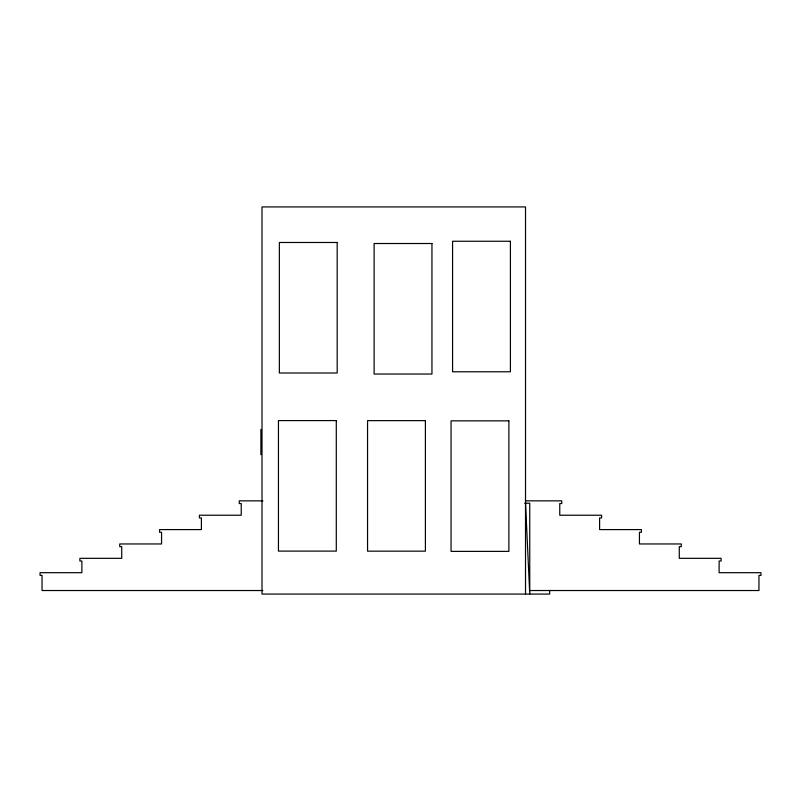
<?xml version="1.0" encoding="UTF-8"?>
<svg xmlns="http://www.w3.org/2000/svg" width="801" height="801" viewBox="0 0 801 801"><rect width="100%" height="100%" fill="white"/><g stroke="black" fill="none" stroke-linecap="round" stroke-linejoin="round"><path stroke-width="1.2" d="M262.908 500.845L239.249 500.845L239.249 503.549L241.241 503.549L241.241 515.223L199.409 515.223L199.409 517.917L201.401 517.917L201.401 529.591L159.569 529.591L159.569 532.285L161.562 532.285L161.562 543.959L119.729 543.959L119.729 546.652L121.722 546.652L121.722 558.327L79.89 558.327L79.89 561.02L81.882 561.02L81.882 572.695L40.05 572.695L40.05 575.388L42.042 575.388L42.042 590.527L262.868 590.527M525.646 500.845L561.751 500.845L561.751 503.549L559.759 503.549L559.759 515.223L601.591 515.223L601.591 517.917L599.599 517.917L599.599 529.591L641.431 529.591L641.431 532.285L639.438 532.285L639.438 543.959L681.271 543.959L681.271 546.652L679.278 546.652L679.278 558.327L721.11 558.327L721.11 561.02L719.118 561.02L719.118 572.695L760.95 572.695L760.95 575.388L758.958 575.388L758.958 590.527L529.391 590.527M524.745 503.188L529.751 503.188L529.751 594.072L525.516 503.188M549.646 590.367L549.646 594.072L262.007 594.072L262.007 206.928L525.516 206.928L525.516 594.072M260.896 429.406L260.896 454.678M510.407 241.261L452.575 241.261L452.575 371.784L510.407 371.784L510.407 241.261M337.191 242.483L279.359 242.483L279.359 373.006L337.191 373.006L337.191 242.483M431.949 243.514L374.107 243.514L374.107 374.037L431.949 374.037L431.949 243.514M336.29 420.585L278.448 420.585L278.448 551.108L336.29 551.108L336.29 420.585M425.401 420.635L367.559 420.635L367.559 551.158L425.401 551.158L425.401 420.635M508.885 420.855L451.053 420.855L451.053 551.378L508.885 551.378L508.885 420.855"/></g></svg>
